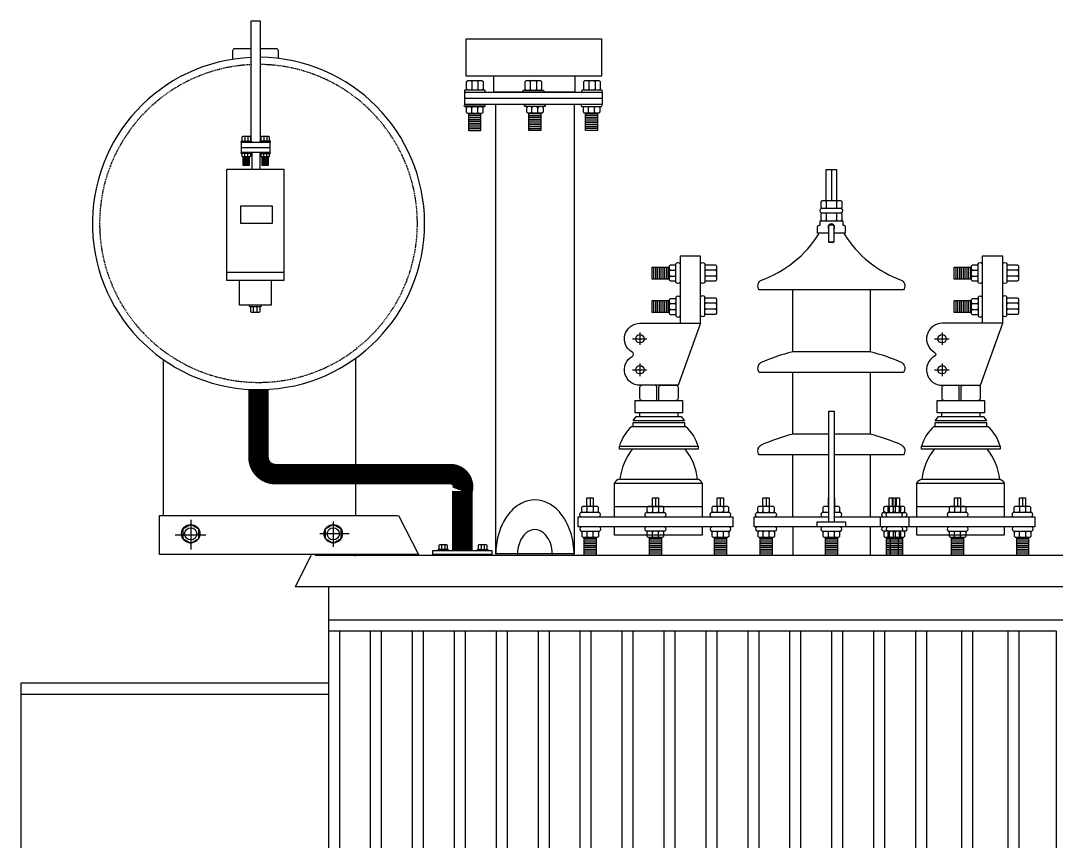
# Model space of a CAD drawing. Header units: millimetres. Extents: x 20927 to 53748, y 38421 to 54891.
# Drawn here: x 22750 to 23692, y 45906 to 46653 of the extents above; entities that cross this region are included whole.
import ezdxf

# ---------------------------------------------------------------- set-up
doc = ezdxf.new("R2010")
doc.units = ezdxf.units.MM
doc.linetypes.add('CENTERX2', pattern=[101.6, 63.5, -12.7, 12.7, -12.7])
doc.linetypes.add('DASHEDX2', pattern=[1.5, 1, -0.5])
doc.layers.add('Btrans.', color=2, linetype='Continuous')
doc.layers.add('HIGHT', color=8, linetype='Continuous')

msp = doc.modelspace()

# ---------------------------------------------------------------- linework, layer by layer
at = {"layer": 'Btrans.'}
for p, q in [((23029.92, 46137.96), (23029.92, 44467.64)), ((23029.92, 46107.96), (24394.92, 46107.96))]:
    msp.add_line(p, q, dxfattribs=at)
for points in [[(23017.94, 46166.85), (24410.47, 46166.85), (24424.92, 46137.96), (22999.92, 46137.96), (23014.37, 46166.85)], [(23029.92, 46097.96), (23692.42, 46097.96), (23692.42, 44568.59)], [(23029.92, 46050.28), (22749.92, 46050.28), (22749.92, 44635.91), (23029.92, 44635.91)], [(22749.92, 46040.28), (23029.92, 46040.28)]]:
    msp.add_lwpolyline(points, dxfattribs=at)
at = {"layer": 'HIGHT'}
for p, q in [((23159.53, 46598.54), (23160.47, 46597.6)), ((23160.47, 46590.72), (23159.53, 46589.78)), ((23166, 46597.6), (23166, 46590.72)), ((23213.73, 46597.6), (23213.73, 46590.72)), ((23219.26, 46597.6), (23219.26, 46590.72)), ((23267.07, 46597.67), (23267.07, 46590.79)), ((23272.61, 46597.67), (23272.61, 46590.79)), ((23160.36, 46573.64), (23159.42, 46574.57)), ((23165.89, 46569.57), (23165.89, 46573.64)), ((23215.12, 46569.75), (23215.12, 46573.82)), ((23220.65, 46569.75), (23220.65, 46573.82)), ((23266.73, 46569.91), (23266.73, 46573.98)), ((23272.26, 46569.91), (23272.26, 46573.98)), ((23168.52, 46567.92), (23157.71, 46567.92)), ((23168.52, 46566.25), (23157.71, 46566.25)), ((23168.52, 46564.57), (23157.71, 46564.57)), ((23168.52, 46562.9), (23157.71, 46562.9)), ((23168.52, 46561.22), (23157.71, 46561.22)), ((23159.42, 46568.63), (23160.36, 46569.57)), ((23223.27, 46568.1), (23212.47, 46568.1)), ((23223.27, 46566.43), (23212.47, 46566.43)), ((23223.27, 46564.75), (23212.47, 46564.75)), ((23223.27, 46563.08), (23212.47, 46563.08)), ((23223.27, 46561.41), (23212.47, 46561.41)), ((23274.89, 46568.27), (23264.08, 46568.27)), ((23274.89, 46566.59), (23264.08, 46566.59)), ((23274.89, 46564.92), (23264.08, 46564.92)), ((23274.89, 46563.24), (23264.08, 46563.24)), ((23274.89, 46561.57), (23264.08, 46561.57)), ((23168.52, 46559.55), (23157.71, 46559.55)), ((23168.52, 46557.88), (23157.71, 46557.88)), ((23168.52, 46556.2), (23157.71, 46556.2)), ((23168.52, 46554.53), (23157.71, 46554.53)), ((23223.27, 46559.73), (23212.47, 46559.73)), ((23223.27, 46558.06), (23212.47, 46558.06)), ((23223.27, 46556.38), (23212.47, 46556.38)), ((23223.27, 46554.71), (23212.47, 46554.71)), ((23274.89, 46559.89), (23264.08, 46559.89)), ((23274.89, 46558.22), (23264.08, 46558.22)), ((23274.89, 46556.54), (23264.08, 46556.54)), ((23274.89, 46554.87), (23264.08, 46554.87)), ((22953.85, 46547.34), (22953.85, 46543.9)), ((22956.62, 46547.34), (22956.62, 46543.9)), ((22971.05, 46547.34), (22971.05, 46543.9)), ((22973.82, 46547.34), (22973.82, 46543.9)), ((22950.96, 46537.74), (22976.65, 46537.74)), ((22960.17, 46532.98), (22960.17, 46517.9)), ((22967.42, 46532.98), (22967.42, 46517.9)), ((22957.93, 46528.72), (22952.53, 46528.72)), ((22957.93, 46527.88), (22952.53, 46527.88)), ((22957.93, 46527.04), (22952.53, 46527.04)), ((22957.93, 46526.2), (22952.53, 46526.2)), ((22957.93, 46525.37), (22952.53, 46525.37)), ((22957.93, 46524.53), (22952.53, 46524.53)), ((22957.93, 46523.69), (22952.53, 46523.69)), ((22953.85, 46531.57), (22953.38, 46532.04)), ((22954.32, 46529.07), (22953.85, 46529.54)), ((22956.62, 46531.57), (22956.15, 46532.04)), ((22956.15, 46529.07), (22956.62, 46529.54)), ((22975.13, 46528.72), (22969.73, 46528.72)), ((22975.13, 46527.88), (22969.73, 46527.88)), ((22975.13, 46527.05), (22969.73, 46527.05)), ((22975.13, 46526.21), (22969.73, 46526.21)), ((22975.13, 46525.37), (22969.73, 46525.37)), ((22975.13, 46524.53), (22969.73, 46524.53)), ((22975.13, 46523.7), (22969.73, 46523.7)), ((22971.05, 46531.58), (22971.52, 46532.05)), ((22971.52, 46529.07), (22971.05, 46529.54)), ((22973.82, 46531.58), (22973.35, 46532.05)), ((22973.35, 46529.07), (22973.82, 46529.54)), ((22957.93, 46522.86), (22952.53, 46522.86)), ((22957.93, 46522.02), (22952.53, 46522.02)), ((22975.13, 46522.86), (22969.73, 46522.86)), ((22975.13, 46522.02), (22969.73, 46522.02)), ((23487.78, 46517.64), (23487.78, 46489.51)), ((23483.09, 46488.58), (23483.09, 46482.95)), ((23493.4, 46489.51), (23492.46, 46488.58)), ((23483.09, 46477.33), (23483.09, 46471.7)), ((23492.46, 46482.95), (23493.4, 46482.01)), ((23493.4, 46478.26), (23492.46, 46477.33)), ((23485.48, 46451.42), (23485.48, 46466.64)), ((23492.46, 46471.7), (23493.4, 46470.76)), ((23326.18, 46417.95), (23326.18, 46428.76)), ((23327.86, 46417.95), (23327.86, 46428.76)), ((23329.53, 46417.95), (23329.53, 46428.76)), ((23331.21, 46417.95), (23331.21, 46428.76)), ((23332.88, 46417.95), (23332.88, 46428.76)), ((23334.56, 46417.95), (23334.56, 46428.76)), ((23336.23, 46417.95), (23336.23, 46428.76)), ((23337.91, 46417.95), (23337.91, 46428.76)), ((23339.58, 46417.95), (23339.58, 46428.76)), ((23601.18, 46417.95), (23601.18, 46428.76)), ((23602.86, 46417.95), (23602.86, 46428.76)), ((23604.53, 46417.95), (23604.53, 46428.76)), ((23606.21, 46417.95), (23606.21, 46428.76)), ((23607.88, 46417.95), (23607.88, 46428.76)), ((23609.56, 46417.95), (23609.56, 46428.76)), ((23611.23, 46417.95), (23611.23, 46428.76)), ((23612.91, 46417.95), (23612.91, 46428.76)), ((23614.58, 46417.95), (23614.58, 46428.76)), ((23340.29, 46425.17), (23341.22, 46426.11)), ((23345.29, 46426.11), (23346.23, 46425.17)), ((23345.29, 46420.58), (23346.23, 46421.52)), ((23382.18, 46426.11), (23373.42, 46426.11)), ((23382.18, 46420.58), (23373.42, 46420.58)), ((23615.29, 46427.05), (23616.22, 46426.11)), ((23615.29, 46421.52), (23616.22, 46420.58)), ((23620.29, 46426.11), (23621.23, 46427.05)), ((23648.42, 46426.11), (23647.48, 46427.05)), ((23648.42, 46420.58), (23647.48, 46421.52)), ((23658.11, 46427.05), (23657.18, 46426.11)), ((23658.11, 46419.64), (23657.18, 46420.58)), ((22961.82, 46392.49), (22962.39, 46393.06)), ((22965.14, 46392.49), (22964.58, 46393.06)), ((23326.18, 46387.48), (23326.18, 46398.29)), ((23327.86, 46387.48), (23327.86, 46398.29)), ((23329.53, 46387.48), (23329.53, 46398.29)), ((23331.21, 46387.48), (23331.21, 46398.29)), ((23332.88, 46387.48), (23332.88, 46398.29)), ((23334.56, 46387.48), (23334.56, 46398.29)), ((23336.23, 46387.48), (23336.23, 46398.29)), ((23337.91, 46387.48), (23337.91, 46398.29)), ((23339.58, 46387.48), (23339.58, 46398.29)), ((23340.29, 46394.7), (23341.22, 46395.64)), ((23340.29, 46391.05), (23341.22, 46390.11)), ((23345.29, 46395.64), (23346.23, 46394.7)), ((23345.29, 46390.11), (23346.23, 46391.05)), ((23382.18, 46396), (23373.42, 46396)), ((23601.18, 46387.48), (23601.18, 46398.29)), ((23602.86, 46387.48), (23602.86, 46398.29)), ((23604.53, 46387.48), (23604.53, 46398.29)), ((23606.21, 46387.48), (23606.21, 46398.29)), ((23607.88, 46387.48), (23607.88, 46398.29)), ((23609.56, 46387.48), (23609.56, 46398.29)), ((23611.23, 46387.48), (23611.23, 46398.29)), ((23612.91, 46387.48), (23612.91, 46398.29)), ((23614.58, 46387.48), (23614.58, 46398.29)), ((23615.29, 46396.58), (23616.22, 46395.64)), ((23620.29, 46395.64), (23621.23, 46396.58)), ((23648.42, 46396), (23647.48, 46396.94)), ((23658.11, 46396.94), (23657.18, 46396)), ((22962.39, 46387.8), (22961.82, 46388.36)), ((22964.58, 46387.8), (22965.14, 46388.36)), ((23382.18, 46390.47), (23373.42, 46390.47)), ((23616.22, 46390.11), (23620.29, 46390.11)), ((23648.42, 46390.47), (23647.48, 46389.53)), ((23658.11, 46389.53), (23657.18, 46390.47)), ((22879.88, 46202.72), (22879.88, 46344.49)), ((23054.55, 46345.73), (23054.55, 46249.78)), ((23452.62, 46201.7), (23452.62, 46257.95)), ((23522.93, 46257.95), (23522.93, 46201.7)), ((23054.55, 46231.06), (23054.55, 46202.72)), ((23268.09, 46218.98), (23268.09, 46211.39)), ((23327.62, 46218.98), (23327.62, 46211.39)), ((23386.65, 46218.98), (23386.65, 46211.39)), ((23428.25, 46218.98), (23428.25, 46211.39)), ((23487.78, 46218.98), (23487.78, 46218.98)), ((23543.09, 46218.98), (23543.09, 46211.39)), ((23544.04, 46211.39), (23544.04, 46218.98)), ((23545.87, 46218.98), (23545.87, 46211.39)), ((23546.81, 46218.98), (23546.81, 46211.39)), ((23602.62, 46218.98), (23602.62, 46211.39)), ((23661.65, 46218.98), (23661.65, 46211.39)), ((23266.26, 46211.39), (23265.32, 46210.46)), ((23265.32, 46206.39), (23266.26, 46205.45)), ((23271.79, 46211.39), (23270.85, 46210.46)), ((23270.85, 46206.39), (23271.79, 46205.45)), ((23325.79, 46211.39), (23324.85, 46210.46)), ((23324.85, 46206.39), (23325.79, 46205.45)), ((23331.32, 46211.39), (23330.38, 46210.46)), ((23330.38, 46206.39), (23331.32, 46205.45)), ((23384.82, 46211.39), (23383.88, 46210.46)), ((23383.88, 46206.39), (23384.82, 46205.45)), ((23388.47, 46211.39), (23389.41, 46210.46)), ((23389.41, 46206.39), (23390.35, 46205.45)), ((23424.54, 46211.39), (23425.48, 46210.46)), ((23425.48, 46206.39), (23424.54, 46205.45)), ((23430.08, 46211.39), (23431.01, 46210.46)), ((23431.01, 46206.39), (23431.95, 46205.45)), ((23484.07, 46211.39), (23485.01, 46210.46)), ((23485.01, 46206.39), (23484.07, 46205.45)), ((23487.78, 46211.39), (23487.78, 46211.39)), ((23491.48, 46211.39), (23490.54, 46210.46)), ((23490.54, 46206.39), (23491.48, 46205.45)), ((23540.32, 46210.46), (23540.32, 46206.39)), ((23543.1, 46211.39), (23544.04, 46210.46)), ((23544.04, 46206.39), (23544.98, 46205.45)), ((23545.85, 46210.46), (23545.85, 46206.39)), ((23550.51, 46211.39), (23549.57, 46210.46)), ((23549.57, 46206.39), (23550.51, 46205.45)), ((23599.85, 46210.46), (23599.85, 46206.39)), ((23605.38, 46210.46), (23605.38, 46206.39)), ((23658.88, 46210.46), (23658.88, 46206.39)), ((23664.41, 46210.46), (23664.41, 46206.39)), ((23532.3, 46192.33), (23532.3, 46201.7)), ((23558.09, 46201.7), (23558.09, 46192.33)), ((23271.03, 46183.57), (23271.03, 46187.64)), ((23389.59, 46183.57), (23389.59, 46187.64)), ((23425.66, 46183.57), (23425.66, 46187.64)), ((23431.19, 46187.64), (23432.13, 46188.58)), ((23452.62, 46192.33), (23452.62, 46166.7)), ((23485.01, 46183.57), (23485.01, 46187.64)), ((23490.54, 46183.57), (23490.54, 46187.64)), ((23522.93, 46192.49), (23522.93, 46166.7)), ((23540.49, 46187.64), (23541.43, 46188.58)), ((23544.21, 46183.57), (23544.21, 46187.64)), ((23546.03, 46187.64), (23546.96, 46188.58)), ((23549.75, 46183.57), (23549.75, 46187.64)), ((23599.85, 46187.64), (23598.91, 46188.58)), ((23605.38, 46187.64), (23604.44, 46188.58)), ((23659.05, 46187.64), (23658.12, 46188.58)), ((23664.59, 46187.64), (23665.52, 46188.58)), ((23133.51, 46176.31), (23133.04, 46175.84)), ((23135.34, 46176.31), (23135.81, 46175.84)), ((23168.54, 46176.31), (23169.01, 46175.84)), ((23172.24, 46176.31), (23171.77, 46175.84)), ((23273.65, 46181.92), (23262.84, 46181.92)), ((23273.65, 46180.25), (23262.84, 46180.25)), ((23273.65, 46178.58), (23262.84, 46178.58)), ((23273.65, 46176.9), (23262.84, 46176.9)), ((23273.65, 46175.23), (23262.84, 46175.23)), ((23266.43, 46182.63), (23265.49, 46183.57)), ((23333.01, 46181.92), (23322.2, 46181.92)), ((23333.01, 46180.25), (23322.2, 46180.25)), ((23333.01, 46178.58), (23322.2, 46178.58)), ((23333.01, 46176.9), (23322.2, 46176.9)), ((23333.01, 46175.23), (23322.2, 46175.23)), ((23325.79, 46182.63), (23324.85, 46183.57)), ((23331.32, 46182.63), (23330.38, 46183.57)), ((23392.21, 46181.92), (23381.4, 46181.92)), ((23392.21, 46180.25), (23381.4, 46180.25)), ((23392.21, 46178.58), (23381.4, 46178.58)), ((23392.21, 46176.9), (23381.4, 46176.9)), ((23392.21, 46175.23), (23381.4, 46175.23)), ((23384.99, 46182.63), (23384.05, 46183.57)), ((23433.81, 46181.92), (23423.01, 46181.92)), ((23433.81, 46180.25), (23423.01, 46180.25)), ((23433.81, 46178.58), (23423.01, 46178.58)), ((23433.81, 46176.9), (23423.01, 46176.9)), ((23433.81, 46175.23), (23423.01, 46175.23)), ((23432.13, 46182.63), (23431.19, 46183.57)), ((23493.17, 46181.92), (23482.36, 46181.92)), ((23493.17, 46180.25), (23482.36, 46180.25)), ((23493.17, 46178.58), (23482.36, 46178.58)), ((23493.17, 46176.9), (23482.36, 46176.9)), ((23493.17, 46175.23), (23482.36, 46175.23)), ((23552.37, 46181.92), (23537.84, 46181.92)), ((23552.37, 46180.25), (23537.84, 46180.25)), ((23552.37, 46178.58), (23537.84, 46178.58)), ((23552.37, 46176.9), (23537.84, 46176.9)), ((23552.37, 46175.23), (23537.84, 46175.23)), ((23541.56, 46166.85), (23541.56, 46182.63)), ((23545.09, 46182.63), (23546.03, 46183.57)), ((23548.65, 46182.63), (23548.65, 46166.85)), ((23608.01, 46181.92), (23597.2, 46181.92)), ((23608.01, 46180.25), (23597.2, 46180.25)), ((23608.01, 46178.58), (23597.2, 46178.58)), ((23608.01, 46176.9), (23597.2, 46176.9)), ((23608.01, 46175.23), (23597.2, 46175.23)), ((23598.91, 46182.63), (23599.85, 46183.57)), ((23604.44, 46182.63), (23605.38, 46183.57)), ((23667.21, 46181.92), (23656.4, 46181.92)), ((23667.21, 46180.25), (23656.4, 46180.25)), ((23667.21, 46178.58), (23656.4, 46178.58)), ((23667.21, 46176.9), (23656.4, 46176.9)), ((23667.21, 46175.23), (23656.4, 46175.23)), ((23658.12, 46182.63), (23659.05, 46183.57)), ((23665.52, 46182.63), (23664.59, 46183.57)), ((23091.85, 46167.61), (23111.57, 46167.61)), ((23133.04, 46172.4), (23132.57, 46171.93)), ((23135.81, 46172.4), (23135.34, 46171.93)), ((23143.49, 46167.61), (23163.2, 46167.61)), ((23169.01, 46172.4), (23168.54, 46171.93)), ((23171.77, 46172.4), (23172.24, 46171.93)), ((23273.65, 46173.55), (23262.84, 46173.55)), ((23273.65, 46171.88), (23262.84, 46171.88)), ((23273.65, 46170.2), (23262.84, 46170.2)), ((23273.65, 46168.53), (23262.84, 46168.53)), ((23333.01, 46173.55), (23322.2, 46173.55)), ((23333.01, 46171.88), (23322.2, 46171.88)), ((23333.01, 46170.2), (23322.2, 46170.2)), ((23333.01, 46168.53), (23322.2, 46168.53)), ((23392.21, 46173.55), (23381.4, 46173.55)), ((23392.21, 46171.88), (23381.4, 46171.88)), ((23392.21, 46170.2), (23381.4, 46170.2)), ((23392.21, 46168.53), (23381.4, 46168.53)), ((23433.81, 46173.55), (23423.01, 46173.55)), ((23433.81, 46171.88), (23423.01, 46171.88)), ((23433.81, 46170.2), (23423.01, 46170.2)), ((23433.81, 46168.53), (23423.01, 46168.53)), ((23493.17, 46173.55), (23482.36, 46173.55)), ((23493.17, 46171.88), (23482.36, 46171.88)), ((23493.17, 46170.2), (23482.36, 46170.2)), ((23493.17, 46168.53), (23482.36, 46168.53)), ((23552.37, 46173.55), (23537.84, 46173.55)), ((23552.37, 46171.88), (23537.84, 46171.88)), ((23552.37, 46170.2), (23537.84, 46170.2)), ((23552.37, 46168.53), (23537.84, 46168.53)), ((23608.01, 46173.55), (23597.2, 46173.55)), ((23608.01, 46171.88), (23597.2, 46171.88)), ((23608.01, 46170.2), (23597.2, 46170.2)), ((23608.01, 46168.53), (23597.2, 46168.53)), ((23667.21, 46173.55), (23656.4, 46173.55)), ((23667.21, 46171.88), (23656.4, 46171.88)), ((23667.21, 46170.2), (23656.4, 46170.2)), ((23667.21, 46168.53), (23656.4, 46168.53)), ((23039.92, 46097.96), (23039.92, 44578.23)), ((23068.08, 46097.96), (23068.08, 44578.23)), ((23078.08, 46097.96), (23078.08, 44578.23)), ((23106.25, 46097.96), (23106.25, 44578.23)), ((23116.25, 46097.96), (23116.25, 44578.23)), ((23144.42, 46097.96), (23144.42, 44578.23)), ((23154.42, 46097.96), (23154.42, 44578.23)), ((23182.58, 46097.96), (23182.58, 44578.23)), ((23192.58, 46097.96), (23192.58, 44578.23)), ((23220.75, 46097.96), (23220.75, 44578.23)), ((23230.75, 46097.96), (23230.75, 44578.23)), ((23258.92, 46097.96), (23258.92, 44578.23)), ((23268.92, 46097.96), (23268.92, 44578.23)), ((23297.08, 46097.96), (23297.08, 44578.23)), ((23307.08, 46097.96), (23307.08, 44578.23)), ((23335.25, 46097.96), (23335.25, 44578.23)), ((23345.25, 46097.96), (23345.25, 44578.23)), ((23373.42, 46097.96), (23373.42, 44578.23)), ((23383.42, 46097.96), (23383.42, 44578.23)), ((23411.58, 46097.96), (23411.58, 44578.23)), ((23421.58, 46097.96), (23421.58, 44578.23)), ((23449.75, 46097.96), (23449.75, 44578.23)), ((23459.75, 46097.96), (23459.75, 44578.23)), ((23487.92, 46097.96), (23487.92, 44578.23)), ((23497.92, 46097.96), (23497.92, 44578.23)), ((23526.08, 46097.96), (23526.08, 44578.23)), ((23536.08, 46097.96), (23536.08, 44578.23)), ((23564.25, 46097.96), (23564.25, 44578.23)), ((23574.25, 46097.96), (23574.25, 44578.23)), ((23606.25, 46097.96), (23606.25, 44578.23)), ((23616.25, 46097.96), (23616.25, 44578.23)), ((23648.25, 46097.96), (23648.25, 44578.23)), ((23658.25, 46097.96), (23658.25, 44578.23))]:
    msp.add_line(p, q, dxfattribs=at)
at = {"layer": 'HIGHT', "linetype": 'CENTERX2'}
for p, q in [((23306.72, 46363.54), (23319.84, 46363.54)), ((23313.49, 46369.15), (23313.49, 46358.15)), ((23581.72, 46363.54), (23594.84, 46363.54)), ((23588.49, 46369.15), (23588.49, 46358.15)), ((23306.72, 46335.38), (23319.84, 46335.38)), ((23313.49, 46340.95), (23313.49, 46329.66)), ((23581.72, 46335.38), (23594.84, 46335.38)), ((23588.49, 46340.95), (23588.49, 46329.66)), ((22904.65, 46198.73), (22904.65, 46171.93)), ((23034.41, 46197.27), (23034.41, 46174.36)), ((22890.49, 46185.33), (22918.29, 46185.33)), ((23049.01, 46186.14), (23022.18, 46186.14))]:
    msp.add_line(p, q, dxfattribs=at)
at = {"layer": 'HIGHT', "linetype": 'ByBlock'}
for p, q in [((23306.11, 46283.68), (23355.12, 46283.68)), ((23581.11, 46283.68), (23630.12, 46283.68))]:
    msp.add_line(p, q, dxfattribs=at)
at = {"layer": 'HIGHT'}
for points in [[(22959.75, 46542.49), (22959.75, 46652.93), (22967.86, 46652.93), (22967.86, 46542.49)], [(23156.72, 46589.78), (23155.78, 46590.72), (23155.78, 46597.6), (23156.72, 46598.54), (23169.75, 46598.54), (23170.69, 46597.6), (23170.69, 46590.72), (23169.75, 46589.78)], [(23161.41, 46598.54), (23160.47, 46597.6), (23160.47, 46590.72), (23161.41, 46589.78)], [(23165.07, 46598.54), (23166, 46597.6), (23166.94, 46598.54)], [(23254.1, 46602.55), (23254.1, 46587.85), (23180.54, 46587.85), (23180.54, 46602.55)], [(23209.98, 46589.78), (23209.05, 46590.72), (23209.05, 46597.6), (23209.98, 46598.54), (23223.01, 46598.54), (23223.95, 46597.6), (23223.95, 46590.72), (23223.01, 46589.78)], [(23214.67, 46598.54), (23213.73, 46597.6), (23212.8, 46598.54)], [(23220.2, 46598.54), (23219.26, 46597.6), (23218.33, 46598.54)], [(23263.32, 46589.85), (23262.39, 46590.79), (23262.39, 46597.67), (23263.32, 46598.6), (23276.36, 46598.6), (23277.29, 46597.67), (23277.29, 46590.79), (23276.36, 46589.85)], [(23266.14, 46598.6), (23267.07, 46597.67), (23268.01, 46598.6)], [(23271.67, 46598.6), (23272.61, 46597.67), (23273.54, 46598.6)], [(23166.94, 46589.78), (23166, 46590.72), (23165.07, 46589.78)], [(23212.8, 46589.78), (23213.73, 46590.72), (23214.67, 46589.78)], [(23218.33, 46589.78), (23219.26, 46590.72), (23220.2, 46589.78)], [(23266.14, 46589.85), (23267.07, 46590.79), (23268.01, 46589.85)], [(23273.54, 46589.85), (23272.61, 46590.79), (23271.67, 46589.85)], [(23278.98, 46582.27), (23154.02, 46582.27)], [(23169.64, 46574.57), (23170.58, 46573.64), (23170.58, 46569.57), (23169.64, 46568.63), (23156.61, 46568.63), (23155.67, 46569.57), (23155.67, 46573.64), (23156.61, 46574.57)], [(23161.3, 46568.63), (23160.36, 46569.57), (23160.36, 46573.64), (23161.3, 46574.57)], [(23166.83, 46574.57), (23165.89, 46573.64), (23164.95, 46574.57)], [(23253.52, 46576.63), (23253.52, 46167.95), (23182.24, 46167.95), (23182.24, 46576.63)], [(23224.4, 46574.75), (23225.34, 46573.82), (23225.34, 46569.75), (23224.4, 46568.81), (23211.37, 46568.81), (23210.43, 46569.75), (23210.43, 46573.82), (23211.37, 46574.75)], [(23214.18, 46574.75), (23215.12, 46573.82), (23216.05, 46574.75)], [(23221.59, 46574.75), (23220.65, 46573.82), (23219.71, 46574.75)], [(23276.01, 46574.92), (23276.95, 46573.98), (23276.95, 46569.91), (23276.01, 46568.97), (23262.98, 46568.97), (23262.04, 46569.91), (23262.04, 46573.98), (23262.98, 46574.92)], [(23265.79, 46574.92), (23266.73, 46573.98), (23267.67, 46574.92)], [(23271.32, 46574.92), (23272.26, 46573.98), (23273.2, 46574.92)], [(23168.52, 46568.63), (23168.52, 46552.85), (23157.71, 46552.85), (23157.71, 46568.63)], [(23164.95, 46568.63), (23165.89, 46569.57), (23166.83, 46568.63)], [(23223.27, 46568.81), (23223.27, 46553.03), (23212.47, 46553.03), (23212.47, 46568.81)], [(23214.18, 46568.81), (23215.12, 46569.75), (23216.05, 46568.81)], [(23221.59, 46568.81), (23220.65, 46569.75), (23219.71, 46568.81)], [(23274.89, 46568.97), (23274.89, 46553.2), (23264.08, 46553.2), (23264.08, 46568.97)], [(23267.67, 46568.97), (23266.73, 46569.91), (23265.79, 46568.97)], [(23273.2, 46568.97), (23272.26, 46569.91), (23271.32, 46568.97)], [(22951.98, 46543.44), (22951.51, 46543.9), (22951.51, 46547.34), (22951.98, 46547.81), (22958.49, 46547.81), (22958.96, 46547.34), (22958.96, 46543.9), (22958.49, 46543.44)], [(22954.32, 46547.81), (22953.85, 46547.34), (22953.38, 46547.81)], [(22953.38, 46543.44), (22953.85, 46543.9), (22954.32, 46543.44)], [(22957.09, 46547.81), (22956.62, 46547.34), (22956.15, 46547.81)], [(22956.15, 46543.44), (22956.62, 46543.9), (22957.09, 46543.44)], [(22969.18, 46543.43), (22968.71, 46543.9), (22968.71, 46547.34), (22969.18, 46547.81), (22975.69, 46547.81), (22976.16, 46547.34), (22976.16, 46543.9), (22975.69, 46543.43)], [(22970.58, 46547.81), (22971.05, 46547.34), (22971.52, 46547.81)], [(22971.52, 46543.43), (22971.05, 46543.9), (22970.58, 46543.43)], [(22973.35, 46547.81), (22973.82, 46547.34), (22974.29, 46547.81)], [(22974.29, 46543.43), (22973.82, 46543.9), (22973.35, 46543.43)], [(22958.49, 46532.04), (22958.96, 46531.57), (22958.96, 46529.54), (22958.49, 46529.07), (22951.98, 46529.07), (22951.51, 46529.54), (22951.51, 46531.57), (22951.98, 46532.04)], [(22957.93, 46529.07), (22957.93, 46521.18), (22952.53, 46521.18), (22952.53, 46529.07)], [(22953.38, 46529.07), (22953.85, 46529.54), (22953.85, 46531.57), (22954.32, 46532.04)], [(22957.09, 46529.07), (22956.62, 46529.54), (22956.62, 46531.57), (22957.09, 46532.04)], [(22975.69, 46532.05), (22976.16, 46531.58), (22976.16, 46529.54), (22975.69, 46529.07), (22969.18, 46529.07), (22968.71, 46529.54), (22968.71, 46531.58), (22969.18, 46532.05)], [(22975.13, 46529.07), (22975.13, 46521.18), (22969.73, 46521.18), (22969.73, 46529.07)], [(22970.58, 46529.07), (22971.05, 46529.54), (22971.05, 46531.58), (22970.58, 46532.05)], [(22974.29, 46529.07), (22973.82, 46529.54), (22973.82, 46531.58), (22974.29, 46532.05)], [(23483.09, 46489.51), (23483.09, 46517.64), (23492.46, 46517.64), (23492.46, 46489.51)], [(23479.34, 46482.01), (23478.4, 46482.95), (23478.4, 46488.58), (23479.34, 46489.51), (23496.21, 46489.51), (23497.15, 46488.58), (23497.15, 46482.95), (23496.21, 46482.01)], [(23482.15, 46489.51), (23483.09, 46488.58), (23484.03, 46489.51)], [(23491.53, 46489.51), (23492.46, 46488.58), (23492.46, 46482.95), (23491.53, 46482.01)], [(23479.34, 46470.76), (23478.4, 46471.7), (23478.4, 46477.33), (23479.34, 46478.26)], [(23484.03, 46482.01), (23483.09, 46482.95), (23482.15, 46482.01)], [(23482.15, 46478.26), (23483.09, 46477.33), (23484.03, 46478.26)], [(23491.53, 46478.26), (23492.46, 46477.33), (23492.46, 46471.7), (23491.53, 46470.76)], [(23496.21, 46478.26), (23497.15, 46477.33), (23497.15, 46471.7), (23496.21, 46470.76)], [(23484.03, 46470.76), (23483.09, 46471.7), (23482.15, 46470.76)], [(23340.29, 46417.95), (23324.51, 46417.95), (23324.51, 46428.76), (23340.29, 46428.76)], [(23346.23, 46416.83), (23345.29, 46415.89), (23341.22, 46415.89), (23340.29, 46416.83), (23340.29, 46429.86), (23341.22, 46430.8), (23345.29, 46430.8), (23346.23, 46429.86)], [(23372.48, 46429.86), (23373.42, 46430.8), (23382.18, 46430.8), (23383.11, 46429.86), (23383.11, 46416.83), (23382.18, 46415.89), (23373.42, 46415.89), (23372.48, 46416.83)], [(23615.29, 46417.95), (23599.51, 46417.95), (23599.51, 46428.76), (23615.29, 46428.76)], [(23621.23, 46416.83), (23620.29, 46415.89), (23616.22, 46415.89), (23615.29, 46416.83), (23615.29, 46429.86), (23616.22, 46430.8), (23620.29, 46430.8), (23621.23, 46429.86)], [(23647.48, 46429.86), (23648.42, 46430.8), (23657.18, 46430.8), (23658.11, 46429.86), (23658.11, 46416.83), (23657.18, 46415.89), (23648.42, 46415.89), (23647.48, 46416.83)], [(22989.5, 46423.77), (22937.47, 46423.77)], [(23340.29, 46427.05), (23341.22, 46426.11), (23345.29, 46426.11), (23346.23, 46427.05)], [(23340.29, 46421.52), (23341.22, 46420.58), (23340.29, 46419.64)], [(23341.22, 46420.58), (23345.29, 46420.58), (23346.23, 46419.64)], [(23372.48, 46425.17), (23373.42, 46426.11), (23372.48, 46427.05)], [(23372.48, 46419.64), (23373.42, 46420.58), (23372.48, 46421.52)], [(23383.11, 46427.05), (23382.18, 46426.11), (23383.11, 46425.17)], [(23383.11, 46419.64), (23382.18, 46420.58), (23383.11, 46421.52)], [(23615.29, 46425.17), (23616.22, 46426.11), (23620.29, 46426.11), (23621.23, 46425.17)], [(23615.29, 46419.64), (23616.22, 46420.58), (23620.29, 46420.58)], [(23621.23, 46419.64), (23620.29, 46420.58), (23621.23, 46421.52)], [(23658.11, 46425.17), (23657.18, 46426.11), (23648.42, 46426.11), (23647.48, 46425.17)], [(23658.11, 46421.52), (23657.18, 46420.58), (23648.42, 46420.58), (23647.48, 46419.64)], [(22977.84, 46416.59), (22977.84, 46394.18), (22949.13, 46394.18), (22949.13, 46416.59)], [(23372.48, 46399.75), (23373.42, 46400.69), (23382.18, 46400.69), (23383.11, 46399.75), (23383.11, 46386.72), (23382.18, 46385.78), (23373.42, 46385.78), (23372.48, 46386.72)], [(23522.93, 46407.95), (23522.93, 46351.7), (23452.62, 46351.7), (23452.62, 46407.95)], [(23647.48, 46399.75), (23648.42, 46400.69), (23657.18, 46400.69), (23658.11, 46399.75), (23658.11, 46386.72), (23657.18, 46385.78), (23648.42, 46385.78), (23647.48, 46386.72)], [(22959.57, 46393.06), (22959.01, 46392.49), (22959.01, 46388.36), (22959.57, 46387.8), (22967.39, 46387.8), (22967.96, 46388.36), (22967.96, 46392.49), (22967.39, 46393.06)], [(22961.26, 46387.8), (22961.82, 46388.36), (22961.82, 46392.49), (22961.26, 46393.06)], [(22965.71, 46387.8), (22965.14, 46388.36), (22965.14, 46392.49), (22965.71, 46393.06)], [(23340.29, 46387.48), (23324.51, 46387.48), (23324.51, 46398.29), (23340.29, 46398.29)], [(23346.23, 46386.36), (23345.29, 46385.42), (23341.22, 46385.42), (23340.29, 46386.36), (23340.29, 46399.39), (23341.22, 46400.33), (23345.29, 46400.33), (23346.23, 46399.39)], [(23340.29, 46396.58), (23341.22, 46395.64), (23345.29, 46395.64), (23346.23, 46396.58)], [(23372.48, 46395.06), (23373.42, 46396), (23372.48, 46396.94)], [(23372.48, 46391.41), (23373.42, 46390.47), (23372.48, 46389.53)], [(23383.11, 46396.94), (23382.18, 46396), (23383.11, 46395.06)], [(23383.11, 46389.53), (23382.18, 46390.47), (23383.11, 46391.41)], [(23615.29, 46387.48), (23599.51, 46387.48), (23599.51, 46398.29), (23615.29, 46398.29)], [(23621.23, 46386.36), (23620.29, 46385.42), (23616.22, 46385.42), (23615.29, 46386.36), (23615.29, 46399.39), (23616.22, 46400.33), (23620.29, 46400.33), (23621.23, 46399.39)], [(23615.29, 46394.7), (23616.22, 46395.64), (23620.29, 46395.64), (23621.23, 46394.7)], [(23615.29, 46391.05), (23616.22, 46390.11), (23615.29, 46389.17)], [(23621.23, 46389.17), (23620.29, 46390.11), (23621.23, 46391.05)], [(23658.11, 46395.06), (23657.18, 46396), (23648.42, 46396), (23647.48, 46395.06)], [(23658.11, 46391.41), (23657.18, 46390.47), (23648.42, 46390.47), (23647.48, 46391.41)], [(23340.29, 46389.17), (23341.22, 46390.11), (23345.29, 46390.11), (23346.23, 46389.17)], [(23485.38, 46276.7), (23452.62, 46276.7), (23452.62, 46332.95)], [(23522.93, 46332.95), (23522.93, 46276.7), (23490.17, 46276.7)], [(23485.38, 46197.11), (23485.38, 46297.61), (23490.17, 46297.61), (23490.17, 46197.11)], [(23265.32, 46211.39), (23265.32, 46218.98), (23270.87, 46218.98), (23270.87, 46211.39)], [(23324.85, 46211.39), (23324.85, 46218.98), (23330.4, 46218.98), (23330.4, 46211.39)], [(23383.88, 46211.39), (23383.88, 46218.98), (23389.43, 46218.98), (23389.43, 46211.39)], [(23425.48, 46211.39), (23425.48, 46218.98), (23431.03, 46218.98), (23431.03, 46211.39)], [(23485.01, 46211.39), (23485.01, 46218.98), (23485.38, 46218.98)], [(23490.17, 46218.98), (23490.56, 46218.98), (23490.56, 46211.39)], [(23540.32, 46211.39), (23540.32, 46218.98), (23549.59, 46218.98), (23549.59, 46211.39)], [(23599.85, 46211.39), (23599.85, 46218.98), (23605.4, 46218.98), (23605.4, 46211.39)], [(23658.88, 46211.39), (23658.88, 46218.98), (23664.43, 46218.98), (23664.43, 46211.39)], [(23261.57, 46205.45), (23260.63, 46206.39), (23260.63, 46210.46), (23261.57, 46211.39), (23274.6, 46211.39), (23275.54, 46210.46), (23275.54, 46206.39), (23274.6, 46205.45)], [(23264.38, 46211.39), (23265.32, 46210.46), (23265.32, 46206.39), (23264.38, 46205.45)], [(23269.91, 46211.39), (23270.85, 46210.46), (23270.85, 46206.39), (23269.91, 46205.45)], [(23321.1, 46205.45), (23320.16, 46206.39), (23320.16, 46210.46), (23321.1, 46211.39), (23334.13, 46211.39), (23335.07, 46210.46), (23335.07, 46206.39), (23334.13, 46205.45)], [(23323.91, 46211.39), (23324.85, 46210.46), (23324.85, 46206.39), (23323.91, 46205.45)], [(23329.44, 46211.39), (23330.38, 46210.46), (23330.38, 46206.39), (23329.44, 46205.45)], [(23380.13, 46205.45), (23379.19, 46206.39), (23379.19, 46210.46), (23380.13, 46211.39), (23393.16, 46211.39), (23394.1, 46210.46), (23394.1, 46206.39), (23393.16, 46205.45)], [(23382.94, 46211.39), (23383.88, 46210.46), (23383.88, 46206.39), (23382.94, 46205.45)], [(23390.35, 46211.39), (23389.41, 46210.46), (23389.41, 46206.39), (23388.47, 46205.45)], [(23421.73, 46205.45), (23420.79, 46206.39), (23420.79, 46210.46), (23421.73, 46211.39), (23434.76, 46211.39), (23435.7, 46210.46), (23435.7, 46206.39), (23434.76, 46205.45)], [(23426.42, 46211.39), (23425.48, 46210.46), (23425.48, 46206.39), (23426.42, 46205.45)], [(23431.95, 46211.39), (23431.01, 46210.46), (23431.01, 46206.39), (23430.08, 46205.45)], [(23481.26, 46205.45), (23480.32, 46206.39), (23480.32, 46210.46), (23481.26, 46211.39), (23485.38, 46211.39)], [(23485.38, 46210.83), (23485.01, 46210.46), (23485.01, 46206.39), (23485.38, 46206.02)], [(23490.17, 46211.39), (23494.29, 46211.39), (23495.23, 46210.46), (23495.23, 46206.39), (23494.29, 46205.45)], [(23490.17, 46210.83), (23490.54, 46210.46), (23490.54, 46206.39), (23490.17, 46206.02)], [(23536.57, 46205.45), (23535.63, 46206.39), (23535.63, 46210.46), (23536.57, 46211.39), (23553.32, 46211.39), (23554.26, 46210.46), (23554.26, 46206.39), (23553.32, 46205.45)], [(23540.29, 46205.45), (23539.35, 46206.39), (23539.35, 46210.46), (23540.29, 46211.39)], [(23539.38, 46211.39), (23540.32, 46210.46), (23541.26, 46211.39)], [(23541.26, 46205.45), (23540.32, 46206.39), (23539.38, 46205.45)], [(23544.98, 46211.39), (23544.04, 46210.46), (23544.04, 46206.39), (23543.1, 46205.45)], [(23546.79, 46211.39), (23545.85, 46210.46), (23544.91, 46211.39)], [(23544.91, 46205.45), (23545.85, 46206.39), (23546.79, 46205.45)], [(23548.64, 46211.39), (23549.57, 46210.46), (23549.57, 46206.39), (23548.64, 46205.45)], [(23549.6, 46211.39), (23550.54, 46210.46), (23550.54, 46206.39), (23549.6, 46205.45)], [(23596.1, 46205.45), (23595.16, 46206.39), (23595.16, 46210.46), (23596.1, 46211.39), (23609.13, 46211.39), (23610.07, 46210.46), (23610.07, 46206.39), (23609.13, 46205.45)], [(23600.79, 46211.39), (23599.85, 46210.46), (23598.91, 46211.39)], [(23598.91, 46205.45), (23599.85, 46206.39), (23600.79, 46205.45)], [(23606.32, 46211.39), (23605.38, 46210.46), (23604.44, 46211.39)], [(23604.44, 46205.45), (23605.38, 46206.39), (23606.32, 46205.45)], [(23655.13, 46205.45), (23654.19, 46206.39), (23654.19, 46210.46), (23655.13, 46211.39), (23668.16, 46211.39), (23669.1, 46210.46), (23669.1, 46206.39), (23668.16, 46205.45)], [(23659.82, 46211.39), (23658.88, 46210.46), (23657.94, 46211.39)], [(23657.94, 46205.45), (23658.88, 46206.39), (23659.82, 46205.45)], [(23663.47, 46211.39), (23664.41, 46210.46), (23665.35, 46211.39)], [(23663.47, 46205.45), (23664.41, 46206.39), (23665.35, 46205.45)], [(23490.17, 46201.7), (23672.93, 46201.7), (23672.93, 46192.33), (23417.46, 46192.33), (23417.46, 46201.7), (23485.38, 46201.7)], [(23474.85, 46192.33), (23474.85, 46197.11), (23500.71, 46197.11), (23500.71, 46192.33)], [(23274.78, 46188.58), (23275.71, 46187.64), (23275.71, 46183.57), (23274.78, 46182.63), (23261.74, 46182.63), (23260.81, 46183.57), (23260.81, 46187.64), (23261.74, 46188.58)], [(23266.43, 46188.58), (23265.49, 46187.64), (23264.56, 46188.58)], [(23264.56, 46182.63), (23265.49, 46183.57), (23265.49, 46187.64)], [(23270.09, 46188.58), (23271.03, 46187.64), (23271.96, 46188.58)], [(23334.13, 46188.58), (23335.07, 46187.64), (23335.07, 46183.57), (23334.13, 46182.63), (23321.1, 46182.63), (23320.16, 46183.57), (23320.16, 46187.64), (23321.1, 46188.58)], [(23325.79, 46188.58), (23324.85, 46187.64), (23323.91, 46188.58)], [(23323.91, 46182.63), (23324.85, 46183.57), (23324.85, 46187.64)], [(23331.32, 46188.58), (23330.38, 46187.64), (23329.44, 46188.58)], [(23329.44, 46182.63), (23330.38, 46183.57), (23330.38, 46187.64)], [(23393.34, 46188.58), (23394.27, 46187.64), (23394.27, 46183.57), (23393.34, 46182.63), (23380.3, 46182.63), (23379.37, 46183.57), (23379.37, 46187.64), (23380.3, 46188.58)], [(23384.99, 46188.58), (23384.05, 46187.64), (23383.12, 46188.58)], [(23383.12, 46182.63), (23384.05, 46183.57), (23384.05, 46187.64)], [(23388.65, 46188.58), (23389.59, 46187.64), (23390.52, 46188.58)], [(23434.94, 46188.58), (23435.88, 46187.64), (23435.88, 46183.57), (23434.94, 46182.63), (23421.91, 46182.63), (23420.97, 46183.57), (23420.97, 46187.64), (23421.91, 46188.58)], [(23424.72, 46188.58), (23425.66, 46187.64), (23426.59, 46188.58)], [(23430.25, 46182.63), (23431.19, 46183.57), (23431.19, 46187.64), (23430.25, 46188.58)], [(23494.29, 46188.58), (23495.23, 46187.64), (23495.23, 46183.57), (23494.29, 46182.63), (23481.26, 46182.63), (23480.32, 46183.57), (23480.32, 46187.64), (23481.26, 46188.58)], [(23484.07, 46188.58), (23485.01, 46187.64), (23485.95, 46188.58)], [(23491.48, 46188.58), (23490.54, 46187.64), (23489.6, 46188.58)], [(23553.5, 46188.58), (23554.43, 46187.64), (23554.43, 46183.57), (23553.5, 46182.63), (23536.74, 46182.63), (23535.81, 46183.57), (23535.81, 46187.64), (23536.74, 46188.58)], [(23540.46, 46182.63), (23539.53, 46183.57), (23539.53, 46187.64), (23540.46, 46188.58)], [(23540.49, 46183.57), (23540.49, 46187.64), (23539.56, 46188.58)], [(23543.28, 46188.58), (23544.21, 46187.64), (23545.15, 46188.58)], [(23546.96, 46182.63), (23546.03, 46183.57), (23546.03, 46187.64), (23545.09, 46188.58)], [(23550.68, 46188.58), (23549.75, 46187.64), (23548.81, 46188.58)], [(23549.78, 46188.58), (23550.71, 46187.64), (23550.71, 46183.57), (23549.78, 46182.63)], [(23609.13, 46188.58), (23610.07, 46187.64), (23610.07, 46183.57), (23609.13, 46182.63), (23596.1, 46182.63), (23595.16, 46183.57), (23595.16, 46187.64), (23596.1, 46188.58)], [(23600.79, 46182.63), (23599.85, 46183.57), (23599.85, 46187.64), (23600.79, 46188.58)], [(23606.32, 46182.63), (23605.38, 46183.57), (23605.38, 46187.64), (23606.32, 46188.58)], [(23668.34, 46188.58), (23669.27, 46187.64), (23669.27, 46183.57), (23668.34, 46182.63), (23655.3, 46182.63), (23654.37, 46183.57), (23654.37, 46187.64), (23655.3, 46188.58)], [(23659.99, 46182.63), (23659.05, 46183.57), (23659.05, 46187.64), (23659.99, 46188.58)], [(23663.65, 46182.63), (23664.59, 46183.57), (23664.59, 46187.64), (23663.65, 46188.58)], [(23131.17, 46171.93), (23130.7, 46172.4), (23130.7, 46175.84), (23131.17, 46176.31), (23137.68, 46176.31), (23138.15, 46175.84), (23138.15, 46172.4), (23137.68, 46171.93)], [(23132.57, 46176.31), (23133.04, 46175.84), (23133.04, 46172.4), (23133.51, 46171.93)], [(23136.28, 46176.31), (23135.81, 46175.84), (23135.81, 46172.4), (23136.28, 46171.93)], [(23167.13, 46171.93), (23166.66, 46172.4), (23166.66, 46175.84), (23167.13, 46176.31), (23173.65, 46176.31), (23174.12, 46175.84), (23174.12, 46172.4), (23173.65, 46171.93)], [(23169.47, 46176.31), (23169.01, 46175.84), (23169.01, 46172.4), (23169.47, 46171.93)], [(23171.3, 46176.31), (23171.77, 46175.84), (23171.77, 46172.4), (23171.3, 46171.93)], [(23273.65, 46182.63), (23273.65, 46166.85), (23262.84, 46166.85), (23262.84, 46182.63)], [(23270.09, 46182.63), (23271.03, 46183.57), (23271.96, 46182.63)], [(23333.01, 46182.63), (23333.01, 46166.85), (23322.2, 46166.85), (23322.2, 46182.63)], [(23392.21, 46182.63), (23392.21, 46166.85), (23381.4, 46166.85), (23381.4, 46182.63)], [(23390.52, 46182.63), (23389.59, 46183.57), (23388.65, 46182.63)], [(23433.81, 46182.63), (23433.81, 46166.85), (23423.01, 46166.85), (23423.01, 46182.63)], [(23426.59, 46182.63), (23425.66, 46183.57), (23424.72, 46182.63)], [(23493.17, 46182.63), (23493.17, 46166.85), (23482.36, 46166.85), (23482.36, 46182.63)], [(23485.95, 46182.63), (23485.01, 46183.57), (23484.07, 46182.63)], [(23489.6, 46182.63), (23490.54, 46183.57), (23491.48, 46182.63)], [(23552.37, 46182.63), (23552.37, 46166.85), (23537.84, 46166.85), (23537.84, 46182.63)], [(23539.56, 46182.63), (23540.49, 46183.57), (23541.43, 46182.63)], [(23543.28, 46182.63), (23544.21, 46183.57), (23545.15, 46182.63)], [(23550.68, 46182.63), (23549.75, 46183.57), (23548.81, 46182.63)], [(23608.01, 46182.63), (23608.01, 46166.85), (23597.2, 46166.85), (23597.2, 46182.63)], [(23667.21, 46182.63), (23667.21, 46166.85), (23656.4, 46166.85), (23656.4, 46182.63)]]:
    msp.add_lwpolyline(points, dxfattribs=at)
for points in [[(23155.38, 46636.6), (23278.49, 46636.6), (23278.49, 46602.55), (23155.38, 46602.55)], [(23154.02, 46587.91), (23278.98, 46587.91), (23278.98, 46576.63), (23154.02, 46576.63)], [(22950.96, 46542.49), (22976.65, 46542.49), (22976.65, 46532.98), (22950.96, 46532.98)], [(22937.47, 46517.9), (22989.5, 46517.9), (22989.5, 46416.59), (22937.47, 46416.59)], [(22950.17, 46484.48), (22978.72, 46484.48), (22978.72, 46468.31), (22950.17, 46468.31)], [(22904.65, 46177.75), (22911.91, 46181.94), (22911.91, 46190.33), (22904.65, 46194.52), (22897.38, 46190.33), (22897.38, 46181.94)], [(23034.41, 46177.75), (23041.67, 46181.94), (23041.67, 46190.33), (23034.41, 46194.52), (23027.15, 46190.33), (23027.15, 46181.94)], [(23397.93, 46192.33), (23257.3, 46192.33), (23257.3, 46201.7), (23397.93, 46201.7)], [(23124.98, 46170.9), (23178.67, 46170.9), (23178.67, 46167.32), (23124.98, 46167.32)]]:
    msp.add_lwpolyline(points, close=True, dxfattribs=at)
for points in [[(22943.07, 46617.86), (22943.07, 46625.78, -0.414214), (22944.95, 46627.66), (22959.75, 46627.66)], [(22967.86, 46627.66), (22982.33, 46627.66, -0.414214), (22984.2, 46625.78), (22984.2, 46618.61)], [(23171.68, 46587.91, 1.135579), (23171.68, 46589.78), (23154.8, 46589.78, 1.135579), (23154.8, 46587.91)], [(23208.06, 46587.91, -1.135579), (23208.06, 46589.78), (23224.94, 46589.78, -1.135579), (23224.94, 46587.91)], [(23226.32, 46576.63, -1.135579), (23226.32, 46574.75), (23209.44, 46574.75, -1.135579), (23209.44, 46576.63)], [(22976.65, 46542.49, 1.135579), (22976.65, 46543.43), (22968.21, 46543.43, 1.135579), (22968.21, 46542.49)], [(22959.45, 46532.98, -1.135579), (22959.45, 46532.04), (22951.02, 46532.04, -1.135579), (22951.02, 46532.98)], [(22968.21, 46532.98, 1.135579), (22968.21, 46532.05), (22976.65, 46532.05, 1.135579), (22976.65, 46532.98)], [(23485.48, 46459.51), (23475.12, 46459.51), (23475.12, 46465.14, -0.471469), (23477.46, 46467.01), (23477.46, 46470.76), (23498.09, 46470.76), (23498.09, 46467.01, -0.471469), (23500.43, 46465.14), (23500.43, 46459.51), (23489.83, 46459.51)], [(23485.48, 46466.62, -0.280335), (23489.83, 46466.64), (23489.83, 46451.42)], [(23498.99, 46459.51, 0.173722), (23552.24, 46416.6, -0.405237), (23553.4, 46407.95), (23422.15, 46407.95, -0.405237), (23423.31, 46416.6, 0.173722), (23476.56, 46459.51)], [(23368.73, 46377.64), (23348.34, 46321.28), (23313.49, 46321.28, -0.767012), (23306.43, 46347.59, 0.731645), (23306.29, 46351.41, -0.762576), (23313.49, 46377.64), (23368.73, 46377.64), (23368.73, 46438.58), (23349.98, 46438.58), (23349.98, 46377.64)], [(23643.73, 46377.64), (23588.49, 46377.64, 0.762576), (23581.29, 46351.41, -0.731645), (23581.43, 46347.59, 0.767012), (23588.49, 46321.28), (23623.34, 46321.28), (23643.73, 46377.64), (23643.73, 46438.58), (23624.98, 46438.58), (23624.98, 46377.64)], [(23349.98, 46414.91, -0.56779), (23346.23, 46414.91), (23346.23, 46431.78, -0.56779), (23349.98, 46431.78)], [(23368.73, 46431.78, -0.56779), (23372.48, 46431.78), (23372.48, 46414.91, -0.56779), (23368.73, 46414.91)], [(23624.98, 46414.91, -0.56779), (23621.23, 46414.91), (23621.23, 46431.78, -0.56779), (23624.98, 46431.78)], [(23643.73, 46431.78, -0.56779), (23647.48, 46431.78), (23647.48, 46414.91, -0.56779), (23643.73, 46414.91)], [(23349.98, 46401.31, 0.56779), (23346.23, 46401.31), (23346.23, 46384.44, 0.56779), (23349.98, 46384.44)], [(23368.73, 46384.8, 0.56779), (23372.48, 46384.8), (23372.48, 46401.67, 0.56779), (23368.73, 46401.67)], [(23624.98, 46401.31, 0.56779), (23621.23, 46401.31), (23621.23, 46384.44, 0.56779), (23624.98, 46384.44)], [(23643.73, 46384.8, 0.56779), (23647.48, 46384.8), (23647.48, 46401.67, 0.56779), (23643.73, 46401.67)], [(22958.42, 46394.18, 1.135579), (22958.42, 46393.06), (22968.55, 46393.06, 1.135579), (22968.55, 46394.18)], [(23552.24, 46341.6, -0.405237), (23553.4, 46332.95), (23422.15, 46332.95, -0.405237), (23423.31, 46341.6)], [(23328.95, 46307.38), (23328.95, 46319.41, 0.414214), (23327.07, 46321.28)], [(23603.95, 46307.38), (23603.95, 46319.41, 0.414214), (23602.07, 46321.28)], [(23485.38, 46257.95), (23422.15, 46257.95, -0.405237), (23423.31, 46266.6)], [(23552.24, 46266.6, -0.405237), (23553.4, 46257.95), (23490.17, 46257.95)], [(23253.56, 46166.85, 0.078202), (23250.31, 46187.83, 0.096246), (23241.01, 46205.09, 0.098621), (23230.37, 46213.81, 0.250838), (23205.4, 46213.81, 0.105207), (23194.1, 46204.28, 0.070782), (23187.03, 46192.11, 0.064024), (23182.86, 46176.4, 0.034289), (23182.21, 46166.85)], [(23276.52, 46201.7, 0.56779), (23276.52, 46205.45), (23259.65, 46205.45, 0.56779), (23259.65, 46201.7)], [(23319.18, 46201.7, -0.56779), (23319.18, 46205.45), (23336.05, 46205.45, -0.56779), (23336.05, 46201.7)], [(23395.08, 46201.7, 0.56779), (23395.08, 46205.45), (23378.21, 46205.45, 0.56779), (23378.21, 46201.7)], [(23419.81, 46201.7, -0.56779), (23419.81, 46205.45), (23436.68, 46205.45, -0.56779), (23436.68, 46201.7)], [(23485.38, 46205.45), (23479.34, 46205.45, 0.56779), (23479.34, 46201.7)], [(23496.21, 46201.7, 0.56779), (23496.21, 46205.45), (23490.17, 46205.45)], [(23534.65, 46201.7, -0.56779), (23534.65, 46205.45), (23555.24, 46205.45, -0.56779), (23555.24, 46201.7)], [(23611.05, 46201.7, 0.56779), (23611.05, 46205.45), (23594.18, 46205.45, 0.56779), (23594.18, 46201.7)], [(23670.08, 46201.7, 0.56779), (23670.08, 46205.45), (23653.21, 46205.45, 0.56779), (23653.21, 46201.7)], [(23259.82, 46192.33, 0.56779), (23259.82, 46188.58), (23276.7, 46188.58, 0.56779), (23276.7, 46192.33)], [(23336.05, 46192.33, -0.56779), (23336.05, 46188.58), (23319.18, 46188.58, -0.56779), (23319.18, 46192.33)], [(23378.38, 46192.33, 0.56779), (23378.38, 46188.58), (23395.26, 46188.58, 0.56779), (23395.26, 46192.33)], [(23436.86, 46192.33, -0.56779), (23436.86, 46188.58), (23419.98, 46188.58, -0.56779), (23419.98, 46192.33)], [(23479.34, 46192.33, 0.56779), (23479.34, 46188.58), (23496.21, 46188.58, 0.56779), (23496.21, 46192.33)], [(23555.42, 46192.33, -0.56779), (23555.42, 46188.58), (23534.82, 46188.58, -0.56779), (23534.82, 46192.33)], [(23594.18, 46192.33, 0.56779), (23594.18, 46188.58), (23611.05, 46188.58, 0.56779), (23611.05, 46192.33)], [(23653.38, 46192.33, 0.56779), (23653.38, 46188.58), (23670.26, 46188.58, 0.56779), (23670.26, 46192.33)]]:
    msp.add_lwpolyline(points, format="xyb", dxfattribs=at)
for points in [[(23261.4, 46589.85, 1.135579), (23261.4, 46587.97), (23278.28, 46587.97, 1.135579), (23278.28, 46589.85)], [(23171.56, 46574.57), (23154.69, 46574.57, -1.135579), (23154.69, 46576.45), (23171.56, 46576.45, -1.135579)], [(23261.06, 46576.79, 1.135579), (23261.06, 46574.92), (23277.93, 46574.92, 1.135579), (23277.93, 46576.79)], [(22959.45, 46542.5), (22951.02, 46542.5, -1.135579), (22951.02, 46543.44), (22959.45, 46543.44, -1.135579)], [(23478.4, 46482.01, 0.56779), (23478.4, 46478.26), (23497.15, 46478.26, 0.56779), (23497.15, 46482.01)], [(22876.32, 46202.72), (23092.69, 46202.72, -0.282559), (23094.36, 46201.7), (23111.86, 46167.2), (22876.32, 46167.2)], [(23138.64, 46170.99, 1.135579), (23138.64, 46171.93), (23130.21, 46171.93, 1.135579), (23130.21, 46170.99)], [(23174.61, 46170.99), (23166.17, 46170.99, -1.135579), (23166.17, 46171.93), (23174.61, 46171.93, -1.135579)]]:
    msp.add_lwpolyline(points, format="xyb", close=True, dxfattribs=at)
at = {"layer": 'HIGHT', "const_width": 18.75}
msp.add_lwpolyline([(22966.34, 46317.33), (22966.34, 46255.86, 0.414404), (22981.79, 46240.41), (23141, 46240.41, -0.520462), (23151.82, 46224.96), (23151.82, 46170.9)], format="xyb", dxfattribs=at)
at = {"layer": 'HIGHT', "linetype": 'ByBlock'}
for points in [[(23315.37, 46307.38, -0.414214), (23313.49, 46309.26), (23313.49, 46319.41, -0.414214), (23315.37, 46321.28)], [(23330.82, 46307.38), (23330.82, 46319.41, -0.414214), (23332.7, 46321.28), (23346.28, 46321.28, -0.414214), (23348.15, 46319.41), (23348.15, 46309.26, -0.414214), (23346.28, 46307.38)], [(23590.37, 46307.38, -0.414214), (23588.49, 46309.26), (23588.49, 46319.41, -0.414214), (23590.37, 46321.28)], [(23605.82, 46307.38), (23605.82, 46319.41, -0.414214), (23607.7, 46321.28), (23621.28, 46321.28, -0.414214), (23623.15, 46319.41), (23623.15, 46309.26, -0.414214), (23621.28, 46307.38)], [(23306.56, 46263.24, 0.13826), (23295.31, 46235.83), (23365.92, 46235.83, 0.13826), (23354.67, 46263.24)], [(23565.45, 46201.7), (23565.45, 46232.14, -0.302706), (23570.31, 46235.83, -0.13826), (23581.56, 46263.24)], [(23570.31, 46235.83), (23640.92, 46235.83, 0.13826), (23629.67, 46263.24)], [(23640.25, 46235.83, -0.302706), (23645.11, 46232.14), (23645.11, 46201.7)]]:
    msp.add_lwpolyline(points, format="xyb", dxfattribs=at)
for points in [[(23309.04, 46307.38), (23352.19, 46307.38), (23352.19, 46296.11), (23309.04, 46296.11)], [(23584.04, 46307.38), (23627.19, 46307.38), (23627.19, 46296.11), (23584.04, 46296.11)], [(23310.12, 46292.73), (23351.11, 46292.73), (23353.93, 46289.04), (23307.3, 46289.04)], [(23585.12, 46292.73), (23626.11, 46292.73), (23628.93, 46289.04), (23582.3, 46289.04)], [(23294.86, 46265.73), (23366.37, 46265.73), (23366.37, 46263.24), (23294.86, 46263.24)], [(23569.86, 46265.73), (23641.37, 46265.73), (23641.37, 46263.24), (23569.86, 46263.24)]]:
    msp.add_lwpolyline(points, close=True, dxfattribs=at)
for points in [[(23307.3, 46283.68), (23307.3, 46287.37), (23353.93, 46287.37), (23353.93, 46283.68)], [(23313.31, 46292.73), (23313.31, 46296.11)], [(23347.92, 46296.11), (23347.92, 46292.73)], [(23582.3, 46283.68), (23582.3, 46287.37), (23628.93, 46287.37), (23628.93, 46283.68)], [(23588.31, 46292.73), (23588.31, 46296.11)], [(23622.92, 46296.11), (23622.92, 46292.73)], [(23290.45, 46201.7), (23290.45, 46232.14), (23370.11, 46232.14), (23370.11, 46201.7)], [(23565.45, 46232.14), (23645.11, 46232.14)], [(23290.45, 46210.91), (23370.11, 46210.91)], [(23565.45, 46210.91), (23645.11, 46210.91)], [(23370.11, 46192.33), (23370.11, 46185.04), (23290.45, 46185.04), (23290.45, 46192.33)], [(23645.11, 46192.33), (23645.11, 46185.04), (23565.45, 46185.04), (23565.45, 46192.33)]]:
    msp.add_lwpolyline(points, dxfattribs=at)
at = {"layer": 'HIGHT'}
for centre, radius in [((23313.49, 46363.54), 3.78), ((23588.49, 46363.54), 3.78), ((23313.49, 46335.38), 3.78), ((23588.49, 46335.38), 3.78), ((22904.65, 46186.14), 8.39), ((23034.41, 46186.14), 8.39), ((22904.65, 46186.14), 5.54), ((23034.41, 46186.14), 5.54)]:
    msp.add_circle(centre, radius, dxfattribs=at)
for centre, radius, start, end in [((22966.34, 46468.5), 151.17, 92.49878, 89.42167), ((23487.69, 46465.07), 2.99, 315.64556, 222.20732), ((23490.42, 46194.38), 161.8, 103.51156, 114.50517), ((23485.13, 46194.38), 161.8, 65.49483, 76.48844), ((23490.42, 46119.38), 161.8, 103.51156, 114.50517), ((23485.13, 46119.38), 161.8, 65.49483, 76.48844), ((23539.49, 46203.58), 2.18, 120.82507, 239.17493), ((23550.4, 46203.58), 2.18, 300.82507, 59.17493), ((23539.66, 46190.45), 2.18, 120.82507, 239.17493), ((23550.58, 46190.45), 2.18, 300.82507, 59.17493), ((23056.43, 46164.35), 2.5, 90, 153.43495)]:
    msp.add_arc(centre, radius, start, end, dxfattribs=at)
at = {"layer": 'HIGHT', "linetype": 'DASHEDX2'}
msp.add_arc((22966.34, 46468.5), 144.61, 92.49878, 89.42167, dxfattribs=at)
at = {"layer": 'HIGHT', "linetype": 'ByBlock'}
for centre, radius, start, end in [((23328.44, 46257.18), 34.65, 130.12486, 165.72044), ((23332.79, 46257.18), 34.65, 14.27956, 49.87514), ((23603.44, 46257.18), 34.65, 130.12486, 165.72044), ((23607.79, 46257.18), 34.65, 14.27956, 49.87514), ((23295.65, 46230.34), 5.5, 93.5661, 160.93158), ((23364.91, 46230.34), 5.5, 19.06842, 86.4339)]:
    msp.add_arc(centre, radius, start, end, dxfattribs=at)
at = {"layer": 'HIGHT'}
msp.add_ellipse((23487.65, 46451.42), major_axis=(-2.18, 0), ratio=0.240501, dxfattribs=at)
msp.add_ellipse((23217.88, 46166.85), major_axis=(0, 23.17), ratio=0.688889, start_param=4.712389, end_param=7.853982, dxfattribs=at)

doc.saveas('drawing.dxf')
